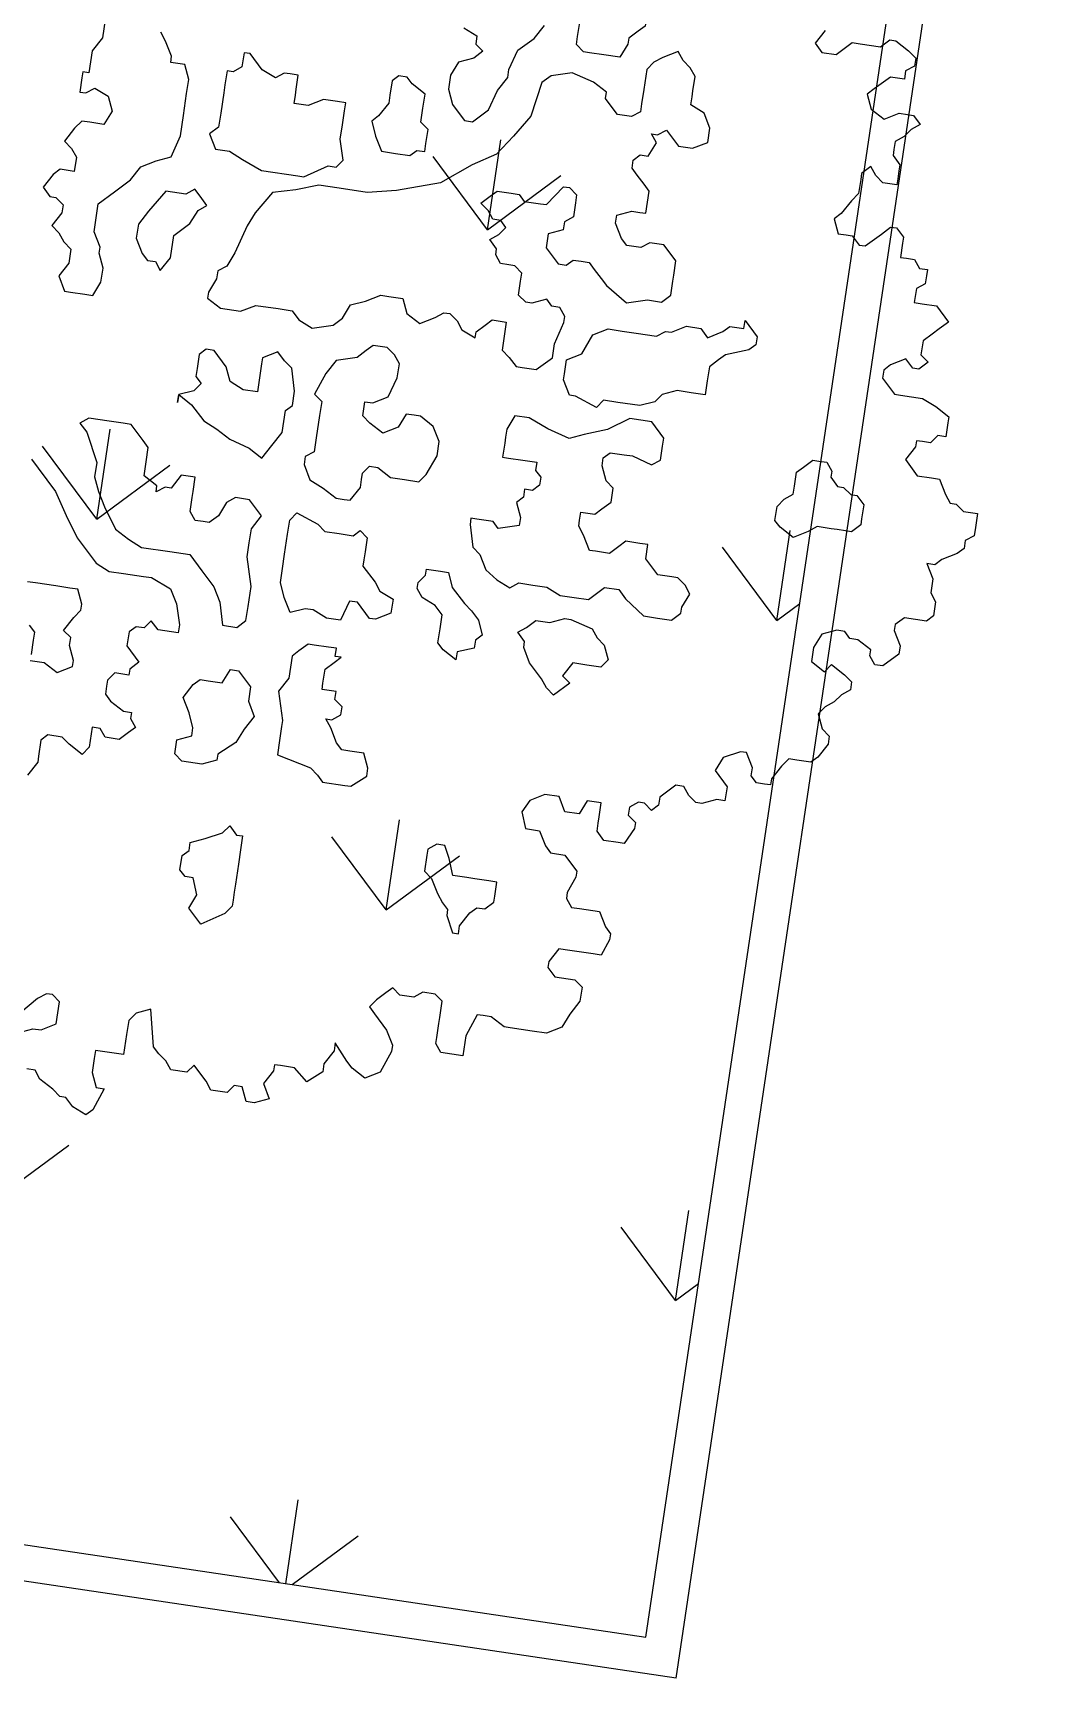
# Model space of a CAD drawing. Header units: millimetres. Extents: x 338 to 506, y 179 to 335.
# Drawn here: x 385.23 to 389.47, y 256.9 to 263.77 of the extents above; entities that cross this region are included whole.
import ezdxf

# ---------------------------------------------------------------- set-up
doc = ezdxf.new("R2010")
doc.units = ezdxf.units.MM
for name, color, linetype in [('ANDEN', 251, 'Continuous'), ('ARBOL-TOP', 3, 'Continuous'), ('MUROS', 32, 'Continuous')]:
    doc.layers.add(name, color=color, linetype=linetype)

# ---------------------------------------------------------------- blocks, each defined once
blk = doc.blocks.new('*X959')
at = {"color": 0}
for p, q in [((78.0181, 111.9594), (78.2875, 112.2288)), ((75.1444, 111.9594), (75.4138, 111.6899)), ((78.0181, 111.9594), (78.2875, 111.6899)), ((78.0181, 111.9594), (78.3991, 111.9594)), ((73.734, 110.549), (73.977, 110.7919)), ((76.5812, 110.5225), (76.8506, 110.7919)), ((79.4549, 110.5225), (79.7243, 110.7919)), ((73.734, 110.5225), (74.0885, 110.5225)), ((76.5812, 110.5225), (76.8506, 110.2531)), ((76.5812, 110.5225), (76.9622, 110.5225)), ((79.4549, 110.5225), (79.7243, 110.2531)), ((79.4549, 110.5225), (79.8359, 110.5225)), ((73.734, 110.4961), (73.977, 110.2531)), ((75.1444, 109.0857), (75.4138, 109.3551)), ((78.0181, 109.0857), (78.2875, 109.3551)), ((75.1444, 109.0857), (75.229, 109.0011)), ((75.1444, 109.0857), (75.5254, 109.0857)), ((78.0181, 109.0857), (78.1027, 109.0011)), ((78.0181, 109.0857), (78.3991, 109.0857))]:
    blk.add_line(p, q, dxfattribs=at)
blk = doc.blocks.new('ARBOLITO')
at = {"linetype": 'ByBlock'}
for points in [[(463.1647, 69.4207), (463.1564, 69.4062), (463.1647, 69.3979), (463.1793, 69.3979), (463.1938, 69.4124), (463.2021, 69.4124), (463.2229, 69.4124), (463.2312, 69.4207), (463.2375, 69.4207), (463.252, 69.4124), (463.2603, 69.4062), (463.2603, 69.3979), (463.252, 69.3917), (463.252, 69.3833), (463.2375, 69.3833), (463.2312, 69.3771), (463.2229, 69.3688), (463.2167, 69.3626), (463.2229, 69.348), (463.2375, 69.3397), (463.252, 69.348), (463.2603, 69.348), (463.2665, 69.348), (463.2749, 69.3397), (463.2665, 69.3335), (463.2603, 69.3252), (463.252, 69.3189), (463.252, 69.3106), (463.252, 69.3044), (463.2603, 69.2961), (463.2603, 69.2898), (463.2603, 69.2815), (463.2603, 69.2753), (463.2458, 69.2753), (463.2375, 69.2815), (463.2312, 69.2898), (463.2229, 69.2815), (463.2229, 69.2753), (463.2229, 69.2607), (463.2167, 69.2524), (463.2084, 69.2379), (463.2021, 69.2317), (463.2084, 69.2171), (463.2167, 69.2171), (463.2229, 69.2171), (463.2312, 69.2088), (463.2375, 69.2088), (463.2458, 69.2171), (463.252, 69.2233), (463.2603, 69.2317), (463.2665, 69.2317), (463.2749, 69.2233), (463.2749, 69.2171), (463.2749, 69.2026), (463.2811, 69.2026), (463.2894, 69.2026), (463.2956, 69.1943), (463.3039, 69.1943), (463.3039, 69.188), (463.3039, 69.1797), (463.2956, 69.1735), (463.2956, 69.1652), (463.2956, 69.1589), (463.3039, 69.1589), (463.3185, 69.1589), (463.333, 69.1444), (463.3247, 69.1361), (463.3185, 69.1298), (463.3102, 69.1215), (463.3102, 69.107), (463.3185, 69.1008), (463.3102, 69.0924), (463.3039, 69.0924), (463.2956, 69.1008), (463.2811, 69.0924), (463.2749, 69.0862), (463.2749, 69.0779), (463.2811, 69.0717), (463.2894, 69.0633), (463.2956, 69.0633), (463.3185, 69.0633), (463.333, 69.0571), (463.3476, 69.0488), (463.3476, 69.0426), (463.3476, 69.028), (463.3393, 69.028), (463.333, 69.0197), (463.3247, 69.0197), (463.3185, 69.0197), (463.3185, 69.0135), (463.3102, 68.9989), (463.3185, 68.9906), (463.3247, 68.9844), (463.3393, 68.9844), (463.3476, 68.9844), (463.3559, 68.9698), (463.3621, 68.9615), (463.3684, 68.9615), (463.3767, 68.9553), (463.3912, 68.9553), (463.3912, 68.9408), (463.3912, 68.9324), (463.3829, 68.9262), (463.3829, 68.9179), (463.3767, 68.9117), (463.3621, 68.9034), (463.3559, 68.8971), (463.3476, 68.8971), (463.3559, 68.8826), (463.3559, 68.868), (463.3621, 68.8597), (463.3621, 68.8452), (463.3559, 68.8389), (463.333, 68.8389), (463.3247, 68.8306), (463.3247, 68.8244), (463.333, 68.8098), (463.333, 68.8015), (463.3185, 68.787), (463.3102, 68.787), (463.3039, 68.7953), (463.3039, 68.8015), (463.2894, 68.8098), (463.2811, 68.8098), (463.2749, 68.8161), (463.2665, 68.8161), (463.252, 68.8098), (463.2458, 68.7953), (463.2458, 68.7808), (463.2603, 68.7724), (463.2665, 68.7808), (463.2811, 68.7724), (463.2894, 68.7662), (463.2894, 68.7579), (463.2811, 68.7517), (463.2749, 68.7434), (463.2665, 68.7371), (463.2603, 68.7288), (463.2665, 68.7143), (463.2749, 68.708), (463.2749, 68.6997), (463.2665, 68.6852), (463.2603, 68.6789), (463.2458, 68.6789), (463.2375, 68.6789), (463.2312, 68.6706), (463.2229, 68.6561), (463.2229, 68.6498), (463.2167, 68.6498), (463.2084, 68.6498), (463.2021, 68.6561), (463.2021, 68.6644), (463.1938, 68.6789), (463.1876, 68.6789), (463.171, 68.6706), (463.1647, 68.6561), (463.1793, 68.6415), (463.1793, 68.627), (463.171, 68.627), (463.1564, 68.6208), (463.1502, 68.6208), (463.1419, 68.627), (463.1356, 68.6353), (463.1273, 68.6353), (463.1128, 68.6208), (463.1128, 68.6124), (463.1065, 68.6062), (463.0982, 68.6124), (463.092, 68.6124), (463.0837, 68.6062), (463.0837, 68.5979), (463.092, 68.5917), (463.092, 68.5854), (463.0837, 68.5688), (463.0775, 68.5688), (463.0629, 68.5688), (463.0546, 68.5771), (463.0546, 68.5854), (463.0546, 68.5917), (463.0546, 68.6062), (463.0401, 68.6062), (463.0338, 68.5917), (463.0193, 68.5917), (463.011, 68.6062), (462.9964, 68.6062), (462.9819, 68.5979), (462.9756, 68.5854), (462.9819, 68.5688), (462.9902, 68.5688), (462.9964, 68.5688), (463.0047, 68.5543), (463.011, 68.548), (463.0255, 68.548), (463.0338, 68.5397), (463.0401, 68.5335), (463.0401, 68.5273), (463.0338, 68.5106), (463.0338, 68.5044), (463.0401, 68.4961), (463.0484, 68.4961), (463.0691, 68.4961), (463.0775, 68.4815), (463.0837, 68.4753), (463.0837, 68.4691), (463.0775, 68.4524), (463.0691, 68.4524), (463.0546, 68.4524), (463.0401, 68.4524), (463.0338, 68.4524), (463.0255, 68.4379), (463.0255, 68.4317), (463.0338, 68.4234), (463.0546, 68.4234), (463.0629, 68.4171), (463.0629, 68.4088), (463.0629, 68.4026), (463.0546, 68.388), (463.0484, 68.3735), (463.0338, 68.3652), (463.0193, 68.3652), (462.9964, 68.3652), (462.9902, 68.3652), (462.9756, 68.3735), (462.9673, 68.3735), (462.9611, 68.3735), (462.9528, 68.3506), (462.9528, 68.3299), (462.9299, 68.3299), (462.9237, 68.3382), (462.9237, 68.3444), (462.9237, 68.3589), (462.9237, 68.3652), (462.9237, 68.3818), (462.9154, 68.388), (462.9029, 68.388), (462.8946, 68.3818), (462.8801, 68.3818), (462.8717, 68.388), (462.8655, 68.3818), (462.8572, 68.3735), (462.851, 68.3652), (462.8572, 68.3589), (462.8717, 68.3444), (462.8801, 68.3299), (462.8801, 68.3236), (462.8717, 68.3008), (462.8572, 68.2925), (462.8427, 68.3008), (462.8364, 68.307), (462.8219, 68.3236), (462.8219, 68.3153), (462.8136, 68.3008), (462.8136, 68.2925), (462.799, 68.28), (462.7845, 68.2925), (462.7699, 68.2925), (462.7637, 68.2925), (462.7637, 68.2862), (462.7554, 68.2717), (462.7637, 68.2571), (462.7491, 68.2509), (462.7408, 68.2509), (462.7346, 68.2654), (462.7263, 68.2654), (462.7201, 68.2571), (462.7034, 68.2571), (462.6972, 68.2654), (462.691, 68.2717), (462.6827, 68.28), (462.6764, 68.2717), (462.6598, 68.2717), (462.6536, 68.28), (462.6453, 68.2862), (462.639, 68.2925), (462.6307, 68.3299), (462.6162, 68.3236), (462.6099, 68.3153), (462.6099, 68.3008), (462.6099, 68.28), (462.5954, 68.28), (462.5808, 68.28), (462.5808, 68.2717), (462.5808, 68.2571), (462.5871, 68.2426), (462.5954, 68.2426), (462.5871, 68.2197), (462.5808, 68.2135), (462.5663, 68.2197), (462.558, 68.228), (462.5517, 68.228), (462.5434, 68.2343), (462.5289, 68.2426), (462.5227, 68.2509), (462.5143, 68.2509)], [(462.4998, 68.2862), (462.5143, 68.2925), (462.5227, 68.2925), (462.5372, 68.3008), (462.5372, 68.3236), (462.5289, 68.3299), (462.5227, 68.3299), (462.5143, 68.3236), (462.4998, 68.307)], [(463.1647, 69.4207), (463.1564, 69.4062), (463.1647, 69.3979), (463.1793, 69.3979), (463.1938, 69.4124), (463.2021, 69.4124), (463.2229, 69.4124), (463.2312, 69.4207), (463.2375, 69.4207), (463.252, 69.4124), (463.2603, 69.4062), (463.2603, 69.3979), (463.252, 69.3917), (463.252, 69.3833), (463.2375, 69.3833), (463.2312, 69.3771), (463.2229, 69.3688), (463.2167, 69.3626), (463.2229, 69.348), (463.2375, 69.3397), (463.252, 69.348), (463.2603, 69.348), (463.2665, 69.348), (463.2749, 69.3397), (463.2665, 69.3335), (463.2603, 69.3252), (463.252, 69.3189), (463.252, 69.3106), (463.252, 69.3044), (463.2603, 69.2961), (463.2603, 69.2898), (463.2603, 69.2815), (463.2603, 69.2753), (463.2458, 69.2753), (463.2375, 69.2815), (463.2312, 69.2898), (463.2229, 69.2815), (463.2229, 69.2753), (463.2229, 69.2607), (463.2167, 69.2524), (463.2084, 69.2379), (463.2021, 69.2317), (463.2084, 69.2171), (463.2167, 69.2171), (463.2229, 69.2171), (463.2312, 69.2088), (463.2375, 69.2088), (463.2458, 69.2171), (463.252, 69.2233), (463.2603, 69.2317), (463.2665, 69.2317), (463.2749, 69.2233), (463.2749, 69.2171), (463.2749, 69.2026), (463.2811, 69.2026), (463.2894, 69.2026), (463.2956, 69.1943), (463.3039, 69.1943), (463.3039, 69.188), (463.3039, 69.1797), (463.2956, 69.1735), (463.2956, 69.1652), (463.2956, 69.1589), (463.3039, 69.1589), (463.3185, 69.1589), (463.333, 69.1444), (463.3247, 69.1361), (463.3185, 69.1298), (463.3102, 69.1215), (463.3102, 69.107), (463.3185, 69.1008), (463.3102, 69.0924), (463.3039, 69.0924), (463.2956, 69.1008), (463.2811, 69.0924), (463.2749, 69.0862), (463.2749, 69.0779), (463.2811, 69.0717), (463.2894, 69.0633), (463.2956, 69.0633), (463.3185, 69.0633), (463.333, 69.0571), (463.3476, 69.0488), (463.3476, 69.0426), (463.3476, 69.028), (463.3393, 69.028), (463.333, 69.0197), (463.3247, 69.0197), (463.3185, 69.0197), (463.3185, 69.0135), (463.3102, 68.9989), (463.3185, 68.9906), (463.3247, 68.9844), (463.3393, 68.9844), (463.3476, 68.9844), (463.3559, 68.9698), (463.3621, 68.9615), (463.3684, 68.9615), (463.3767, 68.9553), (463.3912, 68.9553), (463.3912, 68.9408), (463.3912, 68.9324), (463.3829, 68.9262), (463.3829, 68.9179), (463.3767, 68.9117), (463.3621, 68.9034), (463.3559, 68.8971), (463.3476, 68.8971), (463.3559, 68.8826), (463.3559, 68.868), (463.3621, 68.8597), (463.3621, 68.8452), (463.3559, 68.8389), (463.333, 68.8389), (463.3247, 68.8306), (463.3247, 68.8244), (463.333, 68.8098), (463.333, 68.8015), (463.3185, 68.787), (463.3102, 68.787), (463.3039, 68.7953), (463.3039, 68.8015), (463.2894, 68.8098), (463.2811, 68.8098), (463.2749, 68.8161), (463.2665, 68.8161), (463.252, 68.8098), (463.2458, 68.7953), (463.2458, 68.7808), (463.2603, 68.7724), (463.2665, 68.7808), (463.2811, 68.7724), (463.2894, 68.7662), (463.2894, 68.7579), (463.2811, 68.7517), (463.2749, 68.7434), (463.2665, 68.7371), (463.2603, 68.7288), (463.2665, 68.7143), (463.2749, 68.708), (463.2749, 68.6997), (463.2665, 68.6852), (463.2603, 68.6789), (463.2458, 68.6789), (463.2375, 68.6789), (463.2312, 68.6706), (463.2229, 68.6561), (463.2229, 68.6498), (463.2167, 68.6498), (463.2084, 68.6498), (463.2021, 68.6561), (463.2021, 68.6644), (463.1938, 68.6789), (463.1876, 68.6789), (463.171, 68.6706), (463.1647, 68.6561), (463.1793, 68.6415), (463.1793, 68.627), (463.171, 68.627), (463.1564, 68.6208), (463.1502, 68.6208), (463.1419, 68.627), (463.1356, 68.6353), (463.1273, 68.6353), (463.1128, 68.6208), (463.1128, 68.6124), (463.1065, 68.6062), (463.0982, 68.6124), (463.092, 68.6124), (463.0837, 68.6062), (463.0837, 68.5979), (463.092, 68.5917), (463.092, 68.5854), (463.0837, 68.5688), (463.0775, 68.5688), (463.0629, 68.5688), (463.0546, 68.5771), (463.0546, 68.5854), (463.0546, 68.5917), (463.0546, 68.6062), (463.0401, 68.6062), (463.0338, 68.5917), (463.0193, 68.5917), (463.011, 68.6062), (462.9964, 68.6062), (462.9819, 68.5979), (462.9756, 68.5854), (462.9819, 68.5688), (462.9902, 68.5688), (462.9964, 68.5688), (463.0047, 68.5543), (463.011, 68.548), (463.0255, 68.548), (463.0338, 68.5397), (463.0401, 68.5335), (463.0401, 68.5273), (463.0338, 68.5106), (463.0338, 68.5044), (463.0401, 68.4961), (463.0484, 68.4961), (463.0691, 68.4961), (463.0775, 68.4815), (463.0837, 68.4753), (463.0837, 68.4691), (463.0775, 68.4524), (463.0691, 68.4524), (463.0546, 68.4524), (463.0401, 68.4524), (463.0338, 68.4524), (463.0255, 68.4379), (463.0255, 68.4317), (463.0338, 68.4234), (463.0546, 68.4234), (463.0629, 68.4171), (463.0629, 68.4088), (463.0629, 68.4026), (463.0546, 68.388), (463.0484, 68.3735), (463.0338, 68.3652), (463.0193, 68.3652), (462.9964, 68.3652), (462.9902, 68.3652), (462.9756, 68.3735), (462.9673, 68.3735), (462.9611, 68.3735), (462.9528, 68.3506), (462.9528, 68.3299), (462.9299, 68.3299), (462.9237, 68.3382), (462.9237, 68.3444), (462.9237, 68.3589), (462.9237, 68.3652), (462.9237, 68.3818), (462.9154, 68.388), (462.9029, 68.388), (462.8946, 68.3818), (462.8801, 68.3818), (462.8717, 68.388), (462.8655, 68.3818), (462.8572, 68.3735), (462.851, 68.3652), (462.8572, 68.3589), (462.8717, 68.3444), (462.8801, 68.3299), (462.8801, 68.3236), (462.8717, 68.3008), (462.8572, 68.2925), (462.8427, 68.3008), (462.8364, 68.307), (462.8219, 68.3236), (462.8219, 68.3153), (462.8136, 68.3008), (462.8136, 68.2925), (462.799, 68.28), (462.7845, 68.2925), (462.7699, 68.2925), (462.7637, 68.2925), (462.7637, 68.2862), (462.7554, 68.2717), (462.7637, 68.2571), (462.7491, 68.2509), (462.7408, 68.2509), (462.7346, 68.2654), (462.7263, 68.2654), (462.7201, 68.2571), (462.7034, 68.2571), (462.6972, 68.2654), (462.691, 68.2717), (462.6827, 68.28), (462.6764, 68.2717), (462.6598, 68.2717), (462.6536, 68.28), (462.6453, 68.2862), (462.639, 68.2925), (462.6307, 68.3299), (462.6162, 68.3236), (462.6099, 68.3153), (462.6099, 68.3008), (462.6099, 68.28), (462.5954, 68.28), (462.5808, 68.28), (462.5808, 68.2717), (462.5808, 68.2571), (462.5871, 68.2426), (462.5954, 68.2426), (462.5871, 68.2197), (462.5808, 68.2135), (462.5663, 68.2197), (462.558, 68.228), (462.5517, 68.228), (462.5434, 68.2343), (462.5289, 68.2426), (462.5227, 68.2509), (462.5143, 68.2509)], [(462.4998, 68.2862), (462.5143, 68.2925), (462.5227, 68.2925), (462.5372, 68.3008), (462.5372, 68.3236), (462.5289, 68.3299), (462.5227, 68.3299), (462.5143, 68.3236), (462.4998, 68.307)], [(462.8219, 69.2753), (462.8364, 69.2898), (462.8427, 69.3106), (462.851, 69.3252), (462.851, 69.3335), (462.8572, 69.3543), (462.8717, 69.3688), (462.8801, 69.3833)], [(462.799, 69.3688), (462.8136, 69.3626), (462.8136, 69.3543), (462.8219, 69.348), (462.8136, 69.3397), (462.799, 69.3335), (462.7928, 69.3189), (462.7928, 69.3044), (462.799, 69.2898), (462.8073, 69.2815), (462.8136, 69.2753), (462.8219, 69.2753), (462.8219, 69.2753)], [(462.8219, 69.2753), (462.8364, 69.2898), (462.8427, 69.3106), (462.851, 69.3252), (462.851, 69.3335), (462.8572, 69.3543), (462.8717, 69.3688), (462.8801, 69.3833)], [(462.799, 69.3688), (462.8136, 69.3626), (462.8136, 69.3543), (462.8219, 69.348), (462.8136, 69.3397), (462.799, 69.3335), (462.7928, 69.3189), (462.7928, 69.3044), (462.799, 69.2898), (462.8073, 69.2815), (462.8136, 69.2753), (462.8219, 69.2753)], [(462.9445, 69.3626), (462.9299, 69.3626), (462.9237, 69.3626), (462.9154, 69.3688), (462.9154, 69.3771), (462.9154, 69.3917), (462.9299, 69.4062), (462.9382, 69.4124), (462.9611, 69.4207), (462.9756, 69.4207), (462.9819, 69.4124), (462.9819, 69.3979), (462.9756, 69.3917), (462.9673, 69.3833), (462.9673, 69.3771), (462.9611, 69.3626), (462.9445, 69.3626), (462.9445, 69.3626)], [(462.9445, 69.3626), (462.9299, 69.3626), (462.9237, 69.3626), (462.9154, 69.3688), (462.9154, 69.3771), (462.9154, 69.3917), (462.9299, 69.4062), (462.9382, 69.4124), (462.9611, 69.4207), (462.9756, 69.4207), (462.9819, 69.4124), (462.9819, 69.3979), (462.9756, 69.3917), (462.9673, 69.3833), (462.9673, 69.3771), (462.9611, 69.3626), (462.9445, 69.3626)], [(462.5808, 69.0571), (462.5954, 69.0488), (462.6162, 69.0488), (462.6307, 69.0571), (462.6536, 69.0571), (462.6681, 69.0571), (462.6764, 69.0488), (462.691, 69.0426), (462.7117, 69.0488), (462.7201, 69.0571), (462.7263, 69.0717), (462.7408, 69.0779), (462.7554, 69.0862), (462.7637, 69.0862), (462.7782, 69.0862), (462.7845, 69.0717), (462.799, 69.0633), (462.8136, 69.0717), (462.8219, 69.0779), (462.8281, 69.0779), (462.8364, 69.0717), (462.8427, 69.0633), (462.8572, 69.0571), (462.8572, 69.0633), (462.8655, 69.0717), (462.8717, 69.0779), (462.8863, 69.0779), (462.8863, 69.0633), (462.8863, 69.0488), (462.8946, 69.0426), (462.9029, 69.0343), (462.9091, 69.0343), (462.9237, 69.0343), (462.9382, 69.0488), (462.9382, 69.0633), (462.9445, 69.0862), (462.9445, 69.0924), (462.9382, 69.1008), (462.9299, 69.1008), (462.9237, 69.107), (462.9091, 69.1008), (462.9029, 69.1008), (462.8946, 69.107), (462.8946, 69.1215), (462.8946, 69.1298), (462.8863, 69.1361), (462.8801, 69.1361), (462.8717, 69.1361), (462.8655, 69.1444), (462.8655, 69.1506), (462.8572, 69.1589), (462.8655, 69.1652), (462.8717, 69.1735), (462.8655, 69.1797), (462.8572, 69.1797), (462.851, 69.188), (462.8427, 69.1943), (462.851, 69.2026), (462.8572, 69.2088), (462.8717, 69.2088), (462.8801, 69.2088), (462.8863, 69.2026), (462.9029, 69.2026), (462.9091, 69.2026), (462.9237, 69.2233), (462.9299, 69.2233), (462.9382, 69.2171), (462.9382, 69.2088), (462.9382, 69.1943), (462.9299, 69.188), (462.9299, 69.1797), (462.9154, 69.1735), (462.9154, 69.1589), (462.9237, 69.1506), (462.9299, 69.1444), (462.9382, 69.1444), (462.9445, 69.1506), (462.9528, 69.1506), (462.9611, 69.1506), (462.9673, 69.1444), (462.9756, 69.1361), (462.9819, 69.1298), (463.0047, 69.1153), (463.0255, 69.1215), (463.0401, 69.1215), (463.0484, 69.1298), (463.0484, 69.1444), (463.0484, 69.1506), (463.0484, 69.1652), (463.0401, 69.1735), (463.0338, 69.1797), (463.0193, 69.1797), (463.011, 69.1735), (462.9964, 69.1735), (462.9902, 69.1797), (462.9819, 69.1943), (462.9819, 69.2026), (462.9964, 69.2088), (463.0047, 69.2088), (463.011, 69.2088), (463.011, 69.2317), (463.0047, 69.2379), (462.9964, 69.2462), (462.9902, 69.2524), (462.9902, 69.2607), (462.9964, 69.267), (463.0047, 69.267), (463.011, 69.2815), (463.0047, 69.2898), (463.011, 69.2898), (463.0193, 69.2961), (463.0255, 69.2898), (463.0338, 69.2815), (463.0484, 69.2815), (463.0629, 69.2898), (463.0629, 69.3044), (463.0546, 69.3189), (463.0401, 69.3252), (463.0401, 69.3335), (463.0401, 69.3397), (463.0401, 69.3543), (463.0338, 69.3626), (463.0255, 69.3688), (463.0193, 69.3771), (463.0047, 69.3688), (462.9964, 69.3626), (462.9902, 69.3543), (462.9902, 69.3335), (462.9902, 69.3189), (462.9902, 69.3106), (462.9819, 69.3044), (462.9673, 69.3044), (462.9611, 69.3106), (462.9528, 69.3189), (462.9528, 69.3252), (462.9382, 69.3335), (462.9154, 69.3397), (462.8946, 69.3335), (462.8863, 69.3252), (462.8801, 69.2898), (462.8655, 69.267), (462.851, 69.2462), (462.8281, 69.2317), (462.799, 69.2088), (462.7554, 69.1943), (462.7263, 69.188), (462.6972, 69.188), (462.6764, 69.188), (462.6536, 69.1797), (462.6307, 69.1735), (462.6162, 69.1506), (462.6099, 69.1361), (462.6016, 69.107), (462.5954, 69.0924), (462.5871, 69.0862), (462.5871, 69.0779), (462.5808, 69.0633), (462.5808, 69.0571), (462.5808, 69.0571)], [(462.5808, 69.0571), (462.5954, 69.0488), (462.6162, 69.0488), (462.6307, 69.0571), (462.6536, 69.0571), (462.6681, 69.0571), (462.6764, 69.0488), (462.691, 69.0426), (462.7117, 69.0488), (462.7201, 69.0571), (462.7263, 69.0717), (462.7408, 69.0779), (462.7554, 69.0862), (462.7637, 69.0862), (462.7782, 69.0862), (462.7845, 69.0717), (462.799, 69.0633), (462.8136, 69.0717), (462.8219, 69.0779), (462.8281, 69.0779), (462.8364, 69.0717), (462.8427, 69.0633), (462.8572, 69.0571), (462.8572, 69.0633), (462.8655, 69.0717), (462.8717, 69.0779), (462.8863, 69.0779), (462.8863, 69.0633), (462.8863, 69.0488), (462.8946, 69.0426), (462.9029, 69.0343), (462.9091, 69.0343), (462.9237, 69.0343), (462.9382, 69.0488), (462.9382, 69.0633), (462.9445, 69.0862), (462.9445, 69.0924), (462.9382, 69.1008), (462.9299, 69.1008), (462.9237, 69.107), (462.9091, 69.1008), (462.9029, 69.1008), (462.8946, 69.107), (462.8946, 69.1215), (462.8946, 69.1298), (462.8863, 69.1361), (462.8801, 69.1361), (462.8717, 69.1361), (462.8655, 69.1444), (462.8655, 69.1506), (462.8572, 69.1589), (462.8655, 69.1652), (462.8717, 69.1735), (462.8655, 69.1797), (462.8572, 69.1797), (462.851, 69.188), (462.8427, 69.1943), (462.851, 69.2026), (462.8572, 69.2088), (462.8717, 69.2088), (462.8801, 69.2088), (462.8863, 69.2026), (462.9029, 69.2026), (462.9091, 69.2026), (462.9237, 69.2233), (462.9299, 69.2233), (462.9382, 69.2171), (462.9382, 69.2088), (462.9382, 69.1943), (462.9299, 69.188), (462.9299, 69.1797), (462.9154, 69.1735), (462.9154, 69.1589), (462.9237, 69.1506), (462.9299, 69.1444), (462.9382, 69.1444), (462.9445, 69.1506), (462.9528, 69.1506), (462.9611, 69.1506), (462.9673, 69.1444), (462.9756, 69.1361), (462.9819, 69.1298), (463.0047, 69.1153), (463.0255, 69.1215), (463.0401, 69.1215), (463.0484, 69.1298), (463.0484, 69.1444), (463.0484, 69.1506), (463.0484, 69.1652), (463.0401, 69.1735), (463.0338, 69.1797), (463.0193, 69.1797), (463.011, 69.1735), (462.9964, 69.1735), (462.9902, 69.1797), (462.9819, 69.1943), (462.9819, 69.2026), (462.9964, 69.2088), (463.0047, 69.2088), (463.011, 69.2088), (463.011, 69.2317), (463.0047, 69.2379), (462.9964, 69.2462), (462.9902, 69.2524), (462.9902, 69.2607), (462.9964, 69.267), (463.0047, 69.267), (463.011, 69.2815), (463.0047, 69.2898), (463.011, 69.2898), (463.0193, 69.2961), (463.0255, 69.2898), (463.0338, 69.2815), (463.0484, 69.2815), (463.0629, 69.2898), (463.0629, 69.3044), (463.0546, 69.3189), (463.0401, 69.3252), (463.0401, 69.3335), (463.0401, 69.3397), (463.0401, 69.3543), (463.0338, 69.3626), (463.0255, 69.3688), (463.0193, 69.3771), (463.0047, 69.3688), (462.9964, 69.3626), (462.9902, 69.3543), (462.9902, 69.3335), (462.9902, 69.3189), (462.9902, 69.3106), (462.9819, 69.3044), (462.9673, 69.3044), (462.9611, 69.3106), (462.9528, 69.3189), (462.9528, 69.3252), (462.9382, 69.3335), (462.9154, 69.3397), (462.8946, 69.3335), (462.8863, 69.3252), (462.8801, 69.2898), (462.8655, 69.267), (462.851, 69.2462), (462.8281, 69.2317), (462.799, 69.2088), (462.7554, 69.1943), (462.7263, 69.188), (462.6972, 69.188), (462.6764, 69.188), (462.6536, 69.1797), (462.6307, 69.1735), (462.6162, 69.1506), (462.6099, 69.1361), (462.6016, 69.107), (462.5954, 69.0924), (462.5871, 69.0862), (462.5871, 69.0779), (462.5808, 69.0633), (462.5808, 69.0571)], [(462.4645, 69.0924), (462.4562, 69.107), (462.4562, 69.1215), (462.4562, 69.1361), (462.4707, 69.1506), (462.4853, 69.1652), (462.4936, 69.1797), (462.5081, 69.188), (462.5227, 69.1943), (462.5289, 69.2171), (462.5289, 69.2379), (462.5289, 69.2607), (462.5289, 69.2753), (462.5227, 69.2898), (462.5081, 69.2898), (462.5081, 69.2961), (462.4998, 69.3106), (462.4936, 69.3189)], [(462.4354, 69.3252), (462.4354, 69.3044), (462.4271, 69.2898), (462.4271, 69.267), (462.4208, 69.267), (462.4208, 69.2607), (462.4208, 69.2462), (462.4271, 69.2462), (462.4354, 69.2524), (462.4499, 69.2462), (462.4562, 69.2317), (462.4499, 69.2171), (462.4354, 69.2171), (462.4271, 69.2171), (462.4208, 69.2088), (462.4125, 69.1943), (462.4208, 69.188), (462.4271, 69.1797), (462.4271, 69.1652), (462.4125, 69.1652), (462.4063, 69.1589), (462.398, 69.1444), (462.4063, 69.1361), (462.4125, 69.1361), (462.4208, 69.1298), (462.4208, 69.1215), (462.4125, 69.107), (462.4208, 69.1008), (462.4271, 69.0924), (462.4354, 69.0862), (462.4354, 69.0717), (462.4271, 69.0571), (462.4354, 69.0426), (462.4416, 69.0426), (462.4562, 69.0426), (462.4645, 69.0426), (462.4707, 69.0571), (462.4707, 69.0717), (462.4645, 69.0862), (462.4645, 69.0924), (462.4645, 69.0924)], [(462.4645, 69.0924), (462.4562, 69.107), (462.4562, 69.1215), (462.4562, 69.1361), (462.4707, 69.1506), (462.4853, 69.1652), (462.4936, 69.1797), (462.5081, 69.188), (462.5227, 69.1943), (462.5289, 69.2171), (462.5289, 69.2379), (462.5289, 69.2607), (462.5289, 69.2753), (462.5227, 69.2898), (462.5081, 69.2898), (462.5081, 69.2961), (462.4998, 69.3106), (462.4936, 69.3189)], [(462.4354, 69.3252), (462.4354, 69.3044), (462.4271, 69.2898), (462.4271, 69.267), (462.4208, 69.267), (462.4208, 69.2607), (462.4208, 69.2462), (462.4271, 69.2462), (462.4354, 69.2524), (462.4499, 69.2462), (462.4562, 69.2317), (462.4499, 69.2171), (462.4354, 69.2171), (462.4271, 69.2171), (462.4208, 69.2088), (462.4125, 69.1943), (462.4208, 69.188), (462.4271, 69.1797), (462.4271, 69.1652), (462.4125, 69.1652), (462.4063, 69.1589), (462.398, 69.1444), (462.4063, 69.1361), (462.4125, 69.1361), (462.4208, 69.1298), (462.4208, 69.1215), (462.4125, 69.107), (462.4208, 69.1008), (462.4271, 69.0924), (462.4354, 69.0862), (462.4354, 69.0717), (462.4271, 69.0571), (462.4354, 69.0426), (462.4416, 69.0426), (462.4562, 69.0426), (462.4645, 69.0426), (462.4707, 69.0571), (462.4707, 69.0717), (462.4645, 69.0862), (462.4645, 69.0924)], [(462.6972, 69.2171), (462.691, 69.2379), (462.691, 69.2524), (462.691, 69.267), (462.691, 69.2753), (462.6827, 69.2753), (462.6681, 69.2753), (462.6536, 69.267), (462.639, 69.267), (462.639, 69.2753), (462.639, 69.2815), (462.639, 69.2961), (462.6307, 69.2961), (462.6245, 69.2961), (462.6162, 69.2898), (462.6016, 69.2961), (462.5871, 69.3106), (462.5808, 69.3106), (462.5808, 69.2961), (462.5725, 69.2898), (462.5663, 69.2898), (462.5663, 69.2753), (462.5663, 69.267), (462.5663, 69.2462), (462.5663, 69.2379), (462.5663, 69.2317), (462.558, 69.2233), (462.5663, 69.2088), (462.5808, 69.2088), (462.5954, 69.2026), (462.6162, 69.1943), (462.6536, 69.1943), (462.6598, 69.1943), (462.6827, 69.2088), (462.691, 69.2088), (462.6972, 69.2171), (462.6972, 69.2171)], [(462.6972, 69.2171), (462.691, 69.2379), (462.691, 69.2524), (462.691, 69.267), (462.691, 69.2753), (462.6827, 69.2753), (462.6681, 69.2753), (462.6536, 69.267), (462.639, 69.267), (462.639, 69.2753), (462.639, 69.2815), (462.639, 69.2961), (462.6307, 69.2961), (462.6245, 69.2961), (462.6162, 69.2898), (462.6016, 69.2961), (462.5871, 69.3106), (462.5808, 69.3106), (462.5808, 69.2961), (462.5725, 69.2898), (462.5663, 69.2898), (462.5663, 69.2753), (462.5663, 69.267), (462.5663, 69.2462), (462.5663, 69.2379), (462.5663, 69.2317), (462.558, 69.2233), (462.5663, 69.2088), (462.5808, 69.2088), (462.5954, 69.2026), (462.6162, 69.1943), (462.6536, 69.1943), (462.6598, 69.1943), (462.6827, 69.2088), (462.691, 69.2088), (462.6972, 69.2171)], [(462.7782, 69.2462), (462.7782, 69.2607), (462.7699, 69.267), (462.7699, 69.2815), (462.7699, 69.2961), (462.7554, 69.3044), (462.7491, 69.3106), (462.7408, 69.3106), (462.7346, 69.3044), (462.7346, 69.2898), (462.7346, 69.2815), (462.7263, 69.267), (462.7201, 69.2607), (462.7263, 69.2462), (462.7346, 69.2317), (462.7491, 69.2317), (462.7637, 69.2317), (462.7699, 69.2379), (462.7782, 69.2379), (462.7782, 69.2462), (462.7782, 69.2462)], [(462.7782, 69.2462), (462.7782, 69.2607), (462.7699, 69.267), (462.7699, 69.2815), (462.7699, 69.2961), (462.7554, 69.3044), (462.7491, 69.3106), (462.7408, 69.3106), (462.7346, 69.3044), (462.7346, 69.2898), (462.7346, 69.2815), (462.7263, 69.267), (462.7201, 69.2607), (462.7263, 69.2462), (462.7346, 69.2317), (462.7491, 69.2317), (462.7637, 69.2317), (462.7699, 69.2379), (462.7782, 69.2379), (462.7782, 69.2462)], [(462.5289, 69.0779), (462.5372, 69.0924), (462.5372, 69.1153), (462.5517, 69.1298), (462.558, 69.1444), (462.5663, 69.1506), (462.558, 69.1589), (462.5517, 69.1652), (462.5434, 69.1589), (462.5227, 69.1589), (462.5081, 69.1361), (462.4998, 69.1215), (462.4998, 69.107), (462.5081, 69.0924), (462.5143, 69.0862), (462.5227, 69.0862), (462.5289, 69.0779), (462.5289, 69.0779)], [(462.5289, 69.0779), (462.5372, 69.0924), (462.5372, 69.1153), (462.5517, 69.1298), (462.558, 69.1444), (462.5663, 69.1506), (462.558, 69.1589), (462.5517, 69.1652), (462.5434, 69.1589), (462.5227, 69.1589), (462.5081, 69.1361), (462.4998, 69.1215), (462.4998, 69.107), (462.5081, 69.0924), (462.5143, 69.0862), (462.5227, 69.0862), (462.5289, 69.0779)], [(462.9611, 69.0135), (462.9528, 69.028), (462.9528, 69.0343), (462.9528, 69.0488), (462.9673, 69.0571), (462.9756, 69.0779), (462.9902, 69.0862), (463.0047, 69.0862), (463.0193, 69.0862), (463.0401, 69.0862), (463.0484, 69.0924), (463.0546, 69.0924), (463.0691, 69.1008), (463.0837, 69.1008), (463.092, 69.0924), (463.1065, 69.1008), (463.1128, 69.107), (463.1273, 69.107), (463.1273, 69.1153), (463.1419, 69.1008), (463.1419, 69.0924), (463.1356, 69.0862), (463.1128, 69.0779), (463.1065, 69.0717), (463.0982, 69.0633), (463.0982, 69.0488), (463.0982, 69.0343), (463.0837, 69.0343), (463.0691, 69.0343), (463.0546, 69.028), (463.0484, 69.0197), (463.0338, 69.0135), (463.011, 69.0135), (462.9964, 69.0135), (462.9902, 69.0052), (462.9673, 69.0135), (462.9611, 69.0135), (462.9611, 69.0135)], [(462.9611, 69.0135), (462.9528, 69.028), (462.9528, 69.0343), (462.9528, 69.0488), (462.9673, 69.0571), (462.9756, 69.0779), (462.9902, 69.0862), (463.0047, 69.0862), (463.0193, 69.0862), (463.0401, 69.0862), (463.0484, 69.0924), (463.0546, 69.0924), (463.0691, 69.1008), (463.0837, 69.1008), (463.092, 69.0924), (463.1065, 69.1008), (463.1128, 69.107), (463.1273, 69.107), (463.1273, 69.1153), (463.1419, 69.1008), (463.1419, 69.0924), (463.1356, 69.0862), (463.1128, 69.0779), (463.1065, 69.0717), (463.0982, 69.0633), (463.0982, 69.0488), (463.0982, 69.0343), (463.0837, 69.0343), (463.0691, 69.0343), (463.0546, 69.028), (463.0484, 69.0197), (463.0338, 69.0135), (463.011, 69.0135), (462.9964, 69.0135), (462.9902, 69.0052), (462.9673, 69.0135), (462.9611, 69.0135)], [(462.7034, 68.9034), (462.7117, 68.8888), (462.7263, 68.8826), (462.7408, 68.8743), (462.7491, 68.8743), (462.7554, 68.8743), (462.7637, 68.8888), (462.7637, 68.8971), (462.7637, 68.9034), (462.7699, 68.9117), (462.7782, 68.9117), (462.7928, 68.9034), (462.8073, 68.9034), (462.8219, 68.9034), (462.8281, 68.9117), (462.8364, 68.9324), (462.8364, 68.947), (462.8281, 68.9615), (462.8136, 68.9698), (462.8073, 68.9698), (462.799, 68.9698), (462.7928, 68.9553), (462.7782, 68.947), (462.7637, 68.9553), (462.7554, 68.9615), (462.7554, 68.9761), (462.7637, 68.9761), (462.7782, 68.9844), (462.7845, 69.0052), (462.7845, 69.0197), (462.7782, 69.028), (462.7699, 69.0343), (462.7554, 69.0343), (462.7491, 69.028), (462.7408, 69.0197), (462.7201, 69.0135), (462.7117, 68.9989), (462.7034, 68.9761), (462.7117, 68.9698), (462.7117, 68.9553), (462.7117, 68.9324), (462.7117, 68.9179), (462.7034, 68.9117), (462.7034, 68.9034), (462.7034, 68.9034)], [(462.7034, 68.9034), (462.7117, 68.8888), (462.7263, 68.8826), (462.7408, 68.8743), (462.7491, 68.8743), (462.7554, 68.8743), (462.7637, 68.8888), (462.7637, 68.8971), (462.7637, 68.9034), (462.7699, 68.9117), (462.7782, 68.9117), (462.7928, 68.9034), (462.8073, 68.9034), (462.8219, 68.9034), (462.8281, 68.9117), (462.8364, 68.9324), (462.8364, 68.947), (462.8281, 68.9615), (462.8136, 68.9698), (462.8073, 68.9698), (462.799, 68.9698), (462.7928, 68.9553), (462.7782, 68.947), (462.7637, 68.9553), (462.7554, 68.9615), (462.7554, 68.9761), (462.7637, 68.9761), (462.7782, 68.9844), (462.7845, 69.0052), (462.7845, 69.0197), (462.7782, 69.028), (462.7699, 69.0343), (462.7554, 69.0343), (462.7491, 69.028), (462.7408, 69.0197), (462.7201, 69.0135), (462.7117, 68.9989), (462.7034, 68.9761), (462.7117, 68.9698), (462.7117, 68.9553), (462.7117, 68.9324), (462.7117, 68.9179), (462.7034, 68.9117), (462.7034, 68.9034)], [(462.5663, 68.9553), (462.5808, 68.947), (462.5954, 68.9324), (462.6099, 68.9262), (462.6245, 68.9179), (462.6453, 68.9117), (462.6598, 68.9034), (462.6681, 68.9179), (462.6764, 68.9324), (462.6764, 68.9553), (462.6827, 68.9615), (462.6827, 68.9761), (462.6764, 68.9989), (462.6681, 69.0052), (462.6598, 69.0135), (462.6453, 69.0052), (462.6453, 68.9989), (462.6453, 68.9844), (462.6453, 68.9698), (462.6307, 68.9698), (462.6162, 68.9761), (462.6099, 68.9906), (462.5954, 69.0052), (462.5871, 69.0052), (462.5808, 68.9989), (462.5808, 68.9844), (462.5808, 68.9761), (462.5871, 68.9698), (462.5808, 68.9615), (462.5663, 68.9553), (462.5663, 68.947), (462.5663, 68.9553), (462.5663, 68.9553)], [(462.5663, 68.9553), (462.5808, 68.947), (462.5954, 68.9324), (462.6099, 68.9262), (462.6245, 68.9179), (462.6453, 68.9117), (462.6598, 68.9034), (462.6681, 68.9179), (462.6764, 68.9324), (462.6764, 68.9553), (462.6827, 68.9615), (462.6827, 68.9761), (462.6764, 68.9989), (462.6681, 69.0052), (462.6598, 69.0135), (462.6453, 69.0052), (462.6453, 68.9989), (462.6453, 68.9844), (462.6453, 68.9698), (462.6307, 68.9698), (462.6162, 68.9761), (462.6099, 68.9906), (462.5954, 69.0052), (462.5871, 69.0052), (462.5808, 68.9989), (462.5808, 68.9844), (462.5808, 68.9761), (462.5871, 68.9698), (462.5808, 68.9615), (462.5663, 68.9553), (462.5663, 68.947), (462.5663, 68.9553)], [(462.9091, 68.868), (462.9029, 68.8743), (462.8863, 68.8743), (462.8801, 68.8743), (462.8801, 68.868), (462.8863, 68.8452), (462.8946, 68.8389), (462.9029, 68.8244), (462.9154, 68.8161), (462.9299, 68.8098), (462.9382, 68.8161), (462.9528, 68.8161), (462.9673, 68.8161), (462.9819, 68.8098), (462.9964, 68.8098), (463.011, 68.8098), (463.0255, 68.8244), (463.0401, 68.8244), (463.0484, 68.8161), (463.0691, 68.8015), (463.0837, 68.8015), (463.0982, 68.8015), (463.1065, 68.8098), (463.1065, 68.8161), (463.1128, 68.8306), (463.1065, 68.8389), (463.0982, 68.8452), (463.092, 68.8452), (463.0775, 68.8452), (463.0691, 68.8535), (463.0629, 68.8597), (463.0629, 68.8743), (463.0546, 68.8743), (463.0401, 68.8743), (463.0338, 68.868), (463.0255, 68.8597), (463.011, 68.8597), (463.0047, 68.8597), (462.9964, 68.8743), (462.9902, 68.8826), (462.9902, 68.8888), (462.9902, 68.8971), (463.0047, 68.8971), (463.011, 68.9034), (463.0193, 68.9117), (463.0193, 68.9262), (463.011, 68.9324), (463.0047, 68.947), (463.0047, 68.9553), (463.011, 68.9615), (463.0255, 68.9615), (463.0338, 68.9615), (463.0546, 68.9553), (463.0629, 68.9615), (463.0629, 68.9761), (463.0629, 68.9844), (463.0484, 68.9989), (463.0255, 68.9989), (463.0047, 68.9844), (462.9819, 68.9761), (462.9673, 68.9698), (462.9445, 68.9761), (462.9237, 68.9844), (462.9091, 68.9844), (462.9029, 68.9698), (462.9029, 68.9615), (462.9029, 68.9553), (462.9029, 68.9408), (462.9091, 68.9408), (462.9237, 68.9408), (462.9382, 68.9408), (462.9382, 68.9324), (462.9445, 68.9262), (462.9445, 68.9179), (462.9382, 68.9117), (462.9299, 68.9117), (462.9299, 68.9034), (462.9237, 68.8971), (462.9299, 68.8826), (462.9299, 68.8743), (462.9091, 68.868), (462.9091, 68.868)], [(462.9091, 68.868), (462.9029, 68.8743), (462.8863, 68.8743), (462.8801, 68.8743), (462.8801, 68.868), (462.8863, 68.8452), (462.8946, 68.8389), (462.9029, 68.8244), (462.9154, 68.8161), (462.9299, 68.8098), (462.9382, 68.8161), (462.9528, 68.8161), (462.9673, 68.8161), (462.9819, 68.8098), (462.9964, 68.8098), (463.011, 68.8098), (463.0255, 68.8244), (463.0401, 68.8244), (463.0484, 68.8161), (463.0691, 68.8015), (463.0837, 68.8015), (463.0982, 68.8015), (463.1065, 68.8098), (463.1065, 68.8161), (463.1128, 68.8306), (463.1065, 68.8389), (463.0982, 68.8452), (463.092, 68.8452), (463.0775, 68.8452), (463.0691, 68.8535), (463.0629, 68.8597), (463.0629, 68.8743), (463.0546, 68.8743), (463.0401, 68.8743), (463.0338, 68.868), (463.0255, 68.8597), (463.011, 68.8597), (463.0047, 68.8597), (462.9964, 68.8743), (462.9902, 68.8826), (462.9902, 68.8888), (462.9902, 68.8971), (463.0047, 68.8971), (463.011, 68.9034), (463.0193, 68.9117), (463.0193, 68.9262), (463.011, 68.9324), (463.0047, 68.947), (463.0047, 68.9553), (463.011, 68.9615), (463.0255, 68.9615), (463.0338, 68.9615), (463.0546, 68.9553), (463.0629, 68.9615), (463.0629, 68.9761), (463.0629, 68.9844), (463.0484, 68.9989), (463.0255, 68.9989), (463.0047, 68.9844), (462.9819, 68.9761), (462.9673, 68.9698), (462.9445, 68.9761), (462.9237, 68.9844), (462.9091, 68.9844), (462.9029, 68.9698), (462.9029, 68.9615), (462.9029, 68.9553), (462.9029, 68.9408), (462.9091, 68.9408), (462.9237, 68.9408), (462.9382, 68.9408), (462.9382, 68.9324), (462.9445, 68.9262), (462.9445, 68.9179), (462.9382, 68.9117), (462.9299, 68.9117), (462.9299, 68.9034), (462.9237, 68.8971), (462.9299, 68.8826), (462.9299, 68.8743), (462.9091, 68.868)], [(463.2375, 68.9179), (463.2312, 68.9179), (463.2229, 68.9117), (463.2084, 68.9034), (463.1938, 68.9117), (463.1876, 68.9179), (463.1876, 68.9262), (463.1876, 68.9324), (463.1938, 68.9408), (463.2021, 68.947), (463.2021, 68.9553), (463.2021, 68.9698), (463.2084, 68.9761), (463.2167, 68.9844), (463.2229, 68.9844), (463.2312, 68.9844), (463.2375, 68.9761), (463.2375, 68.9698), (463.2458, 68.9615), (463.252, 68.9615), (463.2603, 68.9553), (463.2665, 68.9553), (463.2749, 68.947), (463.2749, 68.9324), (463.2749, 68.9262), (463.2665, 68.9179), (463.2603, 68.9179), (463.252, 68.9179), (463.2458, 68.9179), (463.2375, 68.9179), (463.2375, 68.9179)], [(463.2375, 68.9179), (463.2312, 68.9179), (463.2229, 68.9117), (463.2084, 68.9034), (463.1938, 68.9117), (463.1876, 68.9179), (463.1876, 68.9262), (463.1876, 68.9324), (463.1938, 68.9408), (463.2021, 68.947), (463.2021, 68.9553), (463.2021, 68.9698), (463.2084, 68.9761), (463.2167, 68.9844), (463.2229, 68.9844), (463.2312, 68.9844), (463.2375, 68.9761), (463.2375, 68.9698), (463.2458, 68.9615), (463.252, 68.9615), (463.2603, 68.9553), (463.2665, 68.9553), (463.2749, 68.947), (463.2749, 68.9324), (463.2749, 68.9262), (463.2665, 68.9179), (463.2603, 68.9179), (463.252, 68.9179), (463.2458, 68.9179), (463.2375, 68.9179)], [(462.4707, 68.9117), (462.479, 68.9034), (462.4936, 68.8743), (462.4936, 68.8597), (462.4998, 68.8452), (462.5081, 68.8306), (462.5227, 68.8098), (462.5372, 68.8015), (462.5517, 68.7953), (462.5808, 68.7953), (462.6016, 68.7953), (462.6162, 68.7808), (462.6307, 68.7662), (462.639, 68.7517), (462.6453, 68.7288), (462.6598, 68.7288), (462.6681, 68.7371), (462.6681, 68.7517), (462.6681, 68.7724), (462.6598, 68.8015), (462.6598, 68.8161), (462.6598, 68.8306), (462.6681, 68.8452), (462.6598, 68.8535), (462.6536, 68.8597), (462.6453, 68.8597), (462.639, 68.8597), (462.6307, 68.8535), (462.6245, 68.8389), (462.6162, 68.8306), (462.6099, 68.8306), (462.6016, 68.8306), (462.5954, 68.8389), (462.5954, 68.8535), (462.5954, 68.8597), (462.5954, 68.8743), (462.5808, 68.8743), (462.5725, 68.8597), (462.5663, 68.8597), (462.558, 68.8535), (462.558, 68.8597), (462.5434, 68.868), (462.5434, 68.8826), (462.5434, 68.8971), (462.5372, 68.9034), (462.5227, 68.9179), (462.5143, 68.9179), (462.4998, 68.9179), (462.479, 68.9179), (462.4707, 68.9117), (462.4707, 68.9117)], [(462.4707, 68.9117), (462.479, 68.9034), (462.4936, 68.8743), (462.4936, 68.8597), (462.4998, 68.8452), (462.5081, 68.8306), (462.5227, 68.8098), (462.5372, 68.8015), (462.5517, 68.7953), (462.5808, 68.7953), (462.6016, 68.7953), (462.6162, 68.7808), (462.6307, 68.7662), (462.639, 68.7517), (462.6453, 68.7288), (462.6598, 68.7288), (462.6681, 68.7371), (462.6681, 68.7517), (462.6681, 68.7724), (462.6598, 68.8015), (462.6598, 68.8161), (462.6598, 68.8306), (462.6681, 68.8452), (462.6598, 68.8535), (462.6536, 68.8597), (462.6453, 68.8597), (462.639, 68.8597), (462.6307, 68.8535), (462.6245, 68.8389), (462.6162, 68.8306), (462.6099, 68.8306), (462.6016, 68.8306), (462.5954, 68.8389), (462.5954, 68.8535), (462.5954, 68.8597), (462.5954, 68.8743), (462.5808, 68.8743), (462.5725, 68.8597), (462.5663, 68.8597), (462.558, 68.8535), (462.558, 68.8597), (462.5434, 68.868), (462.5434, 68.8826), (462.5434, 68.8971), (462.5372, 68.9034), (462.5227, 68.9179), (462.5143, 68.9179), (462.4998, 68.9179), (462.479, 68.9179), (462.4707, 68.9117)], [(462.4499, 68.6997), (462.4562, 68.6935), (462.4562, 68.6852), (462.4562, 68.6706)], [(462.4562, 68.6644), (462.4707, 68.6644), (462.4853, 68.6561), (462.4998, 68.6644), (462.4998, 68.6706), (462.4936, 68.6852), (462.4936, 68.6935), (462.4853, 68.6997), (462.4936, 68.7143), (462.4998, 68.7226), (462.4998, 68.7288), (462.4936, 68.7434), (462.4853, 68.7434), (462.4707, 68.7434), (462.4499, 68.7434), (462.4416, 68.7434)], [(462.4271, 68.868), (462.4354, 68.8597), (462.4562, 68.8389), (462.4707, 68.8161), (462.4853, 68.7953), (462.4936, 68.787), (462.5081, 68.7724), (462.5227, 68.7662), (462.5372, 68.7662), (462.558, 68.7662), (462.5663, 68.7662), (462.5871, 68.7579), (462.5954, 68.7434), (462.6016, 68.7226), (462.6016, 68.7143), (462.5808, 68.7143), (462.5725, 68.7226), (462.5663, 68.7143), (462.558, 68.7143), (462.5517, 68.708), (462.5517, 68.6935), (462.5663, 68.6789), (462.558, 68.6706), (462.558, 68.6644), (462.5434, 68.6644), (462.5372, 68.6561), (462.5372, 68.6498), (462.5372, 68.6415), (462.5434, 68.6353), (462.558, 68.627), (462.5663, 68.627), (462.5663, 68.6208), (462.5725, 68.6124), (462.5663, 68.6062), (462.558, 68.5979), (462.5434, 68.5979), (462.5372, 68.6062), (462.5289, 68.6062), (462.5289, 68.5854), (462.5227, 68.5771), (462.5081, 68.5854), (462.4998, 68.5917), (462.4853, 68.5917), (462.479, 68.5854), (462.479, 68.5688), (462.479, 68.5626), (462.4707, 68.548)], [(462.4499, 68.6997), (462.4562, 68.6935), (462.4562, 68.6852), (462.4562, 68.6706)], [(462.4562, 68.6644), (462.4707, 68.6644), (462.4853, 68.6561), (462.4998, 68.6644), (462.4998, 68.6706), (462.4936, 68.6852), (462.4936, 68.6935), (462.4853, 68.6997), (462.4936, 68.7143), (462.4998, 68.7226), (462.4998, 68.7288), (462.4936, 68.7434), (462.4853, 68.7434), (462.4707, 68.7434), (462.4499, 68.7434), (462.4416, 68.7434)], [(462.4271, 68.868), (462.4354, 68.8597), (462.4562, 68.8389), (462.4707, 68.8161), (462.4853, 68.7953), (462.4936, 68.787), (462.5081, 68.7724), (462.5227, 68.7662), (462.5372, 68.7662), (462.558, 68.7662), (462.5663, 68.7662), (462.5871, 68.7579), (462.5954, 68.7434), (462.6016, 68.7226), (462.6016, 68.7143), (462.5808, 68.7143), (462.5725, 68.7226), (462.5663, 68.7143), (462.558, 68.7143), (462.5517, 68.708), (462.5517, 68.6935), (462.5663, 68.6789), (462.558, 68.6706), (462.558, 68.6644), (462.5434, 68.6644), (462.5372, 68.6561), (462.5372, 68.6498), (462.5372, 68.6415), (462.5434, 68.6353), (462.558, 68.627), (462.5663, 68.627), (462.5663, 68.6208), (462.5725, 68.6124), (462.5663, 68.6062), (462.558, 68.5979), (462.5434, 68.5979), (462.5372, 68.6062), (462.5289, 68.6062), (462.5289, 68.5854), (462.5227, 68.5771), (462.5081, 68.5854), (462.4998, 68.5917), (462.4853, 68.5917), (462.479, 68.5854), (462.479, 68.5688), (462.479, 68.5626), (462.4707, 68.548)], [(462.7034, 68.7662), (462.6972, 68.7808), (462.6972, 68.7953), (462.6972, 68.8098), (462.6972, 68.8306), (462.6972, 68.8452), (462.7034, 68.8535), (462.7263, 68.8452), (462.7346, 68.8389), (462.7491, 68.8389), (462.7637, 68.8389), (462.7699, 68.8452), (462.7782, 68.8389), (462.7782, 68.8244), (462.7782, 68.8161), (462.7782, 68.8098), (462.7928, 68.7953), (462.799, 68.787), (462.8136, 68.7808), (462.8136, 68.7662), (462.799, 68.7579), (462.7928, 68.7579), (462.7782, 68.7724), (462.7699, 68.7724), (462.7637, 68.7517), (462.7491, 68.7517), (462.7346, 68.7579), (462.7263, 68.7579), (462.7117, 68.7517), (462.7034, 68.7662), (462.7034, 68.7662)], [(462.7034, 68.7662), (462.6972, 68.7808), (462.6972, 68.7953), (462.6972, 68.8098), (462.6972, 68.8306), (462.6972, 68.8452), (462.7034, 68.8535), (462.7263, 68.8452), (462.7346, 68.8389), (462.7491, 68.8389), (462.7637, 68.8389), (462.7699, 68.8452), (462.7782, 68.8389), (462.7782, 68.8244), (462.7782, 68.8161), (462.7782, 68.8098), (462.7928, 68.7953), (462.799, 68.787), (462.8136, 68.7808), (462.8136, 68.7662), (462.799, 68.7579), (462.7928, 68.7579), (462.7782, 68.7724), (462.7699, 68.7724), (462.7637, 68.7517), (462.7491, 68.7517), (462.7346, 68.7579), (462.7263, 68.7579), (462.7117, 68.7517), (462.7034, 68.7662)], [(462.8863, 68.7288), (462.8717, 68.7371), (462.8655, 68.7434), (462.8655, 68.7517), (462.8655, 68.7579), (462.8655, 68.7724), (462.8572, 68.7808), (462.8427, 68.787), (462.8364, 68.7953), (462.8364, 68.8015), (462.8427, 68.8098), (462.8427, 68.8161), (462.8572, 68.8161), (462.8655, 68.8161), (462.8717, 68.8015), (462.8863, 68.787), (462.8946, 68.7808), (462.9029, 68.7724), (462.9091, 68.7579), (462.9029, 68.7517), (462.9029, 68.7434), (462.8863, 68.7371), (462.8863, 68.7288), (462.8863, 68.7288)], [(462.8863, 68.7288), (462.8717, 68.7371), (462.8655, 68.7434), (462.8655, 68.7517), (462.8655, 68.7579), (462.8655, 68.7724), (462.8572, 68.7808), (462.8427, 68.787), (462.8364, 68.7953), (462.8364, 68.8015), (462.8427, 68.8098), (462.8427, 68.8161), (462.8572, 68.8161), (462.8655, 68.8161), (462.8717, 68.8015), (462.8863, 68.787), (462.8946, 68.7808), (462.9029, 68.7724), (462.9091, 68.7579), (462.9029, 68.7517), (462.9029, 68.7434), (462.8863, 68.7371), (462.8863, 68.7288)], [(462.9902, 68.708), (462.9819, 68.7143), (462.9756, 68.7226), (462.9611, 68.7371), (462.9528, 68.7517), (462.9528, 68.7579), (462.9445, 68.7662), (462.9528, 68.7724), (462.9611, 68.7808), (462.9756, 68.7808), (462.9902, 68.787), (462.9964, 68.787), (463.0193, 68.7808), (463.0255, 68.7724), (463.0338, 68.7662), (463.0401, 68.7517), (463.0338, 68.7434), (463.0193, 68.7434), (463.011, 68.7434), (463.0047, 68.7434), (462.9964, 68.7288), (463.0047, 68.7226), (462.9902, 68.708), (462.9902, 68.708)], [(462.9902, 68.708), (462.9819, 68.7143), (462.9756, 68.7226), (462.9611, 68.7371), (462.9528, 68.7517), (462.9528, 68.7579), (462.9445, 68.7662), (462.9528, 68.7724), (462.9611, 68.7808), (462.9756, 68.7808), (462.9902, 68.787), (462.9964, 68.787), (463.0193, 68.7808), (463.0255, 68.7724), (463.0338, 68.7662), (463.0401, 68.7517), (463.0338, 68.7434), (463.0193, 68.7434), (463.011, 68.7434), (463.0047, 68.7434), (462.9964, 68.7288), (463.0047, 68.7226), (462.9902, 68.708)], [(462.7554, 68.5979), (462.7637, 68.5917), (462.7699, 68.5854), (462.7928, 68.5854), (462.799, 68.5854), (462.8136, 68.5979), (462.8136, 68.6062), (462.8073, 68.6208), (462.7928, 68.6208), (462.7845, 68.6208), (462.7782, 68.627), (462.7699, 68.6415), (462.7637, 68.6498), (462.7699, 68.6498), (462.7782, 68.6561), (462.7782, 68.6644), (462.7699, 68.6706), (462.7699, 68.6789), (462.7554, 68.6789), (462.7554, 68.6852), (462.7554, 68.6935), (462.7554, 68.6997), (462.7637, 68.708), (462.7699, 68.7143), (462.7637, 68.7143), (462.7637, 68.7226), (462.7554, 68.7226), (462.7408, 68.7226), (462.7346, 68.7226), (462.7263, 68.7143), (462.7201, 68.708), (462.7201, 68.6852), (462.7117, 68.6706), (462.7201, 68.6415), (462.7201, 68.6353), (462.7201, 68.6208), (462.7201, 68.6062), (462.7554, 68.5979), (462.7554, 68.5979)], [(462.7554, 68.5979), (462.7637, 68.5917), (462.7699, 68.5854), (462.7928, 68.5854), (462.799, 68.5854), (462.8136, 68.5979), (462.8136, 68.6062), (462.8073, 68.6208), (462.7928, 68.6208), (462.7845, 68.6208), (462.7782, 68.627), (462.7699, 68.6415), (462.7637, 68.6498), (462.7699, 68.6498), (462.7782, 68.6561), (462.7782, 68.6644), (462.7699, 68.6706), (462.7699, 68.6789), (462.7554, 68.6789), (462.7554, 68.6852), (462.7554, 68.6935), (462.7554, 68.6997), (462.7637, 68.708), (462.7699, 68.7143), (462.7637, 68.7143), (462.7637, 68.7226), (462.7554, 68.7226), (462.7408, 68.7226), (462.7346, 68.7226), (462.7263, 68.7143), (462.7201, 68.708), (462.7201, 68.6852), (462.7117, 68.6706), (462.7201, 68.6415), (462.7201, 68.6353), (462.7201, 68.6208), (462.7201, 68.6062), (462.7554, 68.5979)], [(462.6245, 68.5854), (462.6162, 68.5917), (462.6162, 68.6062), (462.6307, 68.6124), (462.6307, 68.6208), (462.6245, 68.6353), (462.6162, 68.6498), (462.6245, 68.6644), (462.6307, 68.6706), (462.639, 68.6706), (462.6536, 68.6706), (462.6598, 68.6852), (462.6681, 68.6852), (462.6827, 68.6706), (462.6827, 68.6561), (462.691, 68.6415), (462.6827, 68.627), (462.6764, 68.6124), (462.6598, 68.5979), (462.6598, 68.5917), (462.6453, 68.5854), (462.6245, 68.5854), (462.6245, 68.5854)], [(462.6245, 68.5854), (462.6162, 68.5917), (462.6162, 68.6062), (462.6307, 68.6124), (462.6307, 68.6208), (462.6245, 68.6353), (462.6162, 68.6498), (462.6245, 68.6644), (462.6307, 68.6706), (462.639, 68.6706), (462.6536, 68.6706), (462.6598, 68.6852), (462.6681, 68.6852), (462.6827, 68.6706), (462.6827, 68.6561), (462.691, 68.6415), (462.6827, 68.627), (462.6764, 68.6124), (462.6598, 68.5979), (462.6598, 68.5917), (462.6453, 68.5854), (462.6245, 68.5854)], [(462.9299, 68.4524), (462.9299, 68.4608), (462.9382, 68.4753), (462.9445, 68.4815), (462.9528, 68.4815), (462.9611, 68.4899), (462.9611, 68.4961), (462.9611, 68.5106), (462.9528, 68.5106), (462.9382, 68.5106), (462.9299, 68.5106), (462.9154, 68.5106), (462.9091, 68.5273), (462.9029, 68.5397), (462.8946, 68.5397), (462.8863, 68.5335), (462.8863, 68.5273), (462.8863, 68.5106), (462.8946, 68.5044), (462.9029, 68.4899), (462.9091, 68.4815), (462.9154, 68.4753), (462.9154, 68.4691), (462.9237, 68.4524), (462.9299, 68.4524), (462.9299, 68.4524)], [(462.9299, 68.4524), (462.9299, 68.4608), (462.9382, 68.4753), (462.9445, 68.4815), (462.9528, 68.4815), (462.9611, 68.4899), (462.9611, 68.4961), (462.9611, 68.5106), (462.9528, 68.5106), (462.9382, 68.5106), (462.9299, 68.5106), (462.9154, 68.5106), (462.9091, 68.5273), (462.9029, 68.5397), (462.8946, 68.5397), (462.8863, 68.5335), (462.8863, 68.5273), (462.8863, 68.5106), (462.8946, 68.5044), (462.9029, 68.4899), (462.9091, 68.4815), (462.9154, 68.4753), (462.9154, 68.4691), (462.9237, 68.4524), (462.9299, 68.4524)], [(462.6681, 68.4234), (462.6598, 68.4317), (462.6536, 68.4379), (462.6598, 68.4524), (462.6536, 68.4691), (462.6453, 68.4691), (462.639, 68.4753), (462.639, 68.4899), (462.6453, 68.4961), (462.6453, 68.5044), (462.6598, 68.5106), (462.6764, 68.5189), (462.6827, 68.5273), (462.691, 68.5189), (462.6972, 68.5189), (462.6972, 68.5044), (462.6972, 68.4899), (462.6972, 68.4691), (462.6972, 68.4608), (462.6972, 68.4524), (462.6972, 68.4462), (462.691, 68.4379), (462.6681, 68.4234), (462.6681, 68.4234)], [(462.6681, 68.4234), (462.6598, 68.4317), (462.6536, 68.4379), (462.6598, 68.4524), (462.6536, 68.4691), (462.6453, 68.4691), (462.639, 68.4753), (462.639, 68.4899), (462.6453, 68.4961), (462.6453, 68.5044), (462.6598, 68.5106), (462.6764, 68.5189), (462.6827, 68.5273), (462.691, 68.5189), (462.6972, 68.5189), (462.6972, 68.5044), (462.6972, 68.4899), (462.6972, 68.4691), (462.6972, 68.4608), (462.6972, 68.4524), (462.6972, 68.4462), (462.691, 68.4379), (462.6681, 68.4234)]]:
    blk.add_lwpolyline(points, dxfattribs=at)
blk = doc.blocks.new('A$C7152A42C')
at = {"layer": 'ANDEN'}
for q in [(73.584, 128.85105), (84.08127, 108.85105)]:
    blk.add_line((73.584, 108.85105), q, dxfattribs=at)
blk.add_lwpolyline([(83.93127, 109.00105), (83.93127, 128.70105), (73.734, 128.70105), (73.734, 109.00105)], close=True, dxfattribs=at)
at = {"layer": 'ANDEN', "color": 251, "linetype": 'Continuous'}
blk.add_blockref('*X959', (0, 0), dxfattribs=at)
at = {"layer": 'ARBOL-TOP', "color": 3, "linetype": 'ByBlock', "xscale": 4.090679926752369, "yscale": 4.090679926752369, "zscale": 4.090679926752369, "rotation": 270}
blk.add_blockref('ARBOLITO', (-203.49008, 2003.90737), dxfattribs=at)

msp = doc.modelspace()

# ---------------------------------------------------------------- block references
at = {"layer": 'MUROS', "color": 32, "rotation": 81.53046525965426}
msp.add_blockref('A$C7152A42C', (484.7482, 168.0844), dxfattribs=at)

doc.saveas('drawing.dxf')
